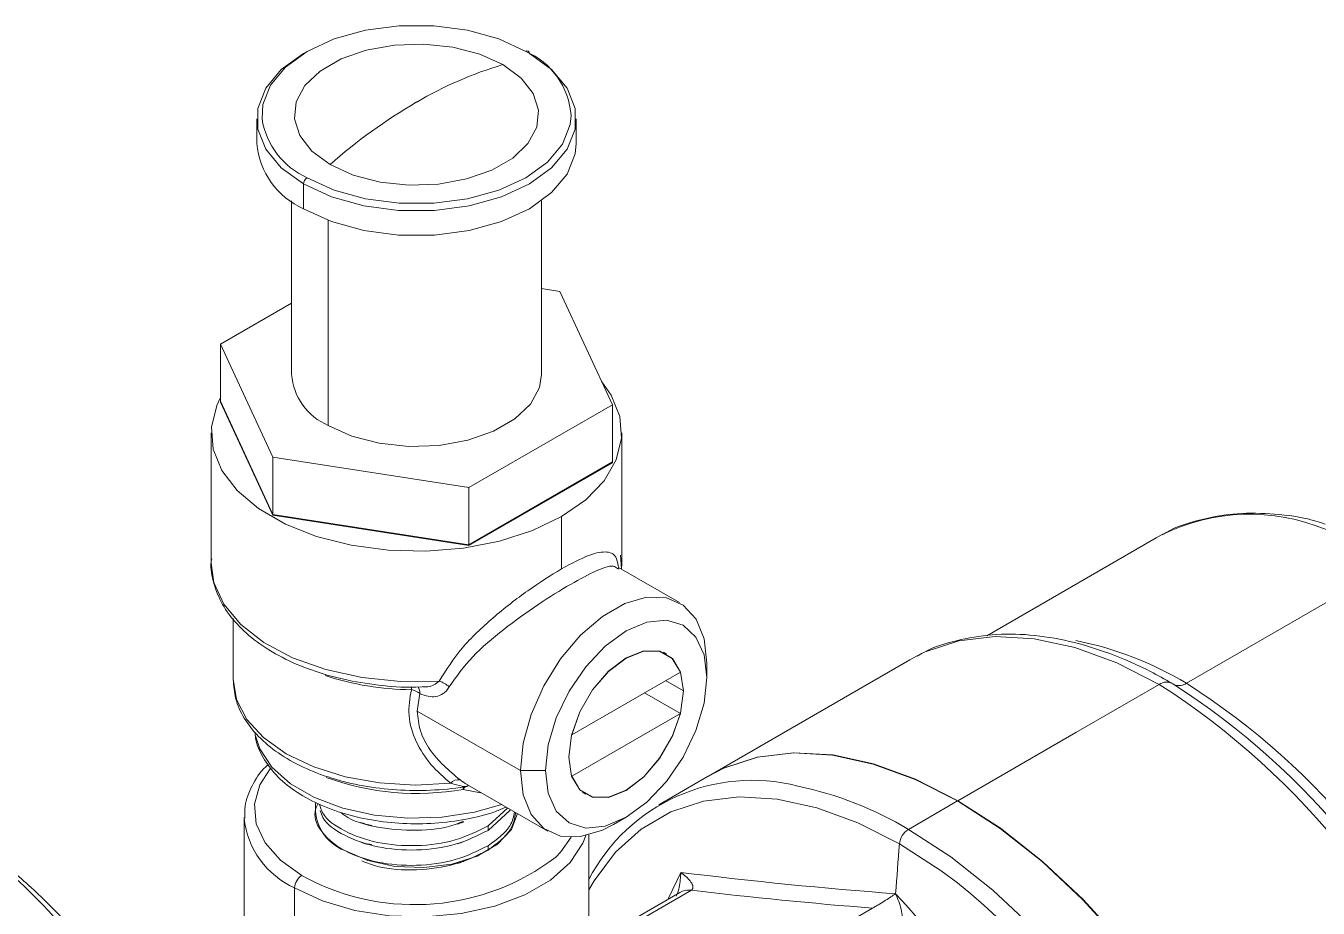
# Model space of a CAD drawing. Header units: centimetres. Extents: x -13594 to 4017, y -3206 to 1780.
# Drawn here: x -275 to -186.5, y -2866.8 to -2806.4 of the extents above; entities that cross this region are included whole.
import ezdxf

# ---------------------------------------------------------------- set-up
doc = ezdxf.new("R2010")
doc.units = ezdxf.units.CM

msp = doc.modelspace()

# ---------------------------------------------------------------- linework, layer by layer
at = {"color": 7, "linetype": 'Continuous', "lineweight": 0}
for p, q in [((-259.175, -2812.775), (-259.175, -2814.476)), ((-237.299, -2814.476), (-237.299, -2812.775)), ((-255.972, -2817.24), (-255.972, -2818.941)), ((-256.797, -2818.407), (-256.797, -2830.283)), ((-239.678, -2830.283), (-239.678, -2818.407)), ((-254.29, -2819.736), (-254.29, -2833.777)), ((-238.406, -2824.608), (-239.678, -2824.411)), ((-234.808, -2832.36), (-238.406, -2824.608)), ((-256.797, -2825.394), (-261.667, -2828.206)), ((-261.667, -2828.206), (-258.068, -2835.958)), ((-261.667, -2828.206), (-261.667, -2832.119)), ((-261.667, -2832.119), (-258.068, -2839.871)), ((-261.667, -2832.147), (-261.656, -2832.141)), ((-258.068, -2839.9), (-261.667, -2832.147)), ((-261.667, -2832.147), (-261.667, -2832.175)), ((-261.667, -2832.175), (-258.068, -2839.928)), ((-244.639, -2838.036), (-234.808, -2832.36)), ((-234.808, -2832.36), (-234.808, -2836.273)), ((-262.3, -2834.281), (-262.3, -2843.212)), ((-234.174, -2843.212), (-234.174, -2834.281)), ((-258.068, -2835.958), (-244.639, -2838.036)), ((-258.068, -2835.958), (-258.068, -2839.871)), ((-244.639, -2841.949), (-234.808, -2836.273)), ((-234.808, -2836.302), (-244.639, -2841.977)), ((-244.639, -2842.005), (-234.808, -2836.33)), ((-234.818, -2836.279), (-234.808, -2836.302)), ((-234.808, -2836.302), (-234.808, -2836.33)), ((-244.639, -2838.036), (-244.639, -2841.949)), ((-258.068, -2839.871), (-244.639, -2841.949)), ((-244.639, -2841.977), (-258.068, -2839.9)), ((-258.068, -2839.9), (-258.068, -2839.928)), ((-258.068, -2839.928), (-244.639, -2842.005)), ((-238.293, -2840.022), (-238.293, -2843.594)), ((-197.19, -2841.273), (-197.567, -2841.481)), ((-244.639, -2841.977), (-244.639, -2842.005)), ((-197.567, -2841.481), (-209.157, -2848.172)), ((-234.192, -2843.618), (-234.252, -2842.67)), ((-234.387, -2843.617), (-234.455, -2843.581)), ((-230.219, -2845.911), (-234.406, -2843.495)), ((-234.192, -2843.618), (-234.174, -2843.212)), ((-260.807, -2846.998), (-260.807, -2851.151)), ((-231.105, -2849.43), (-231.324, -2849.303)), ((-228.349, -2851.037), (-228.349, -2850.045)), ((-214.444, -2849.821), (-228.236, -2857.782)), ((-213.988, -2849.571), (-214.444, -2849.821)), ((-230.155, -2850.662), (-237.592, -2854.955)), ((-197.312, -2850.971), (-196.411, -2851.472)), ((-248.275, -2851.693), (-247.85, -2851.677)), ((-229.945, -2851.958), (-231.173, -2851.249)), ((-203.056, -2854.811), (-197.344, -2851.514)), ((-248.007, -2852.137), (-248.193, -2853.331)), ((-232.61, -2852.079), (-230.155, -2853.497)), ((-241.117, -2857.415), (-248.193, -2853.331)), ((-237.592, -2857.791), (-230.155, -2853.497)), ((-237.602, -2854.95), (-237.592, -2854.955)), ((-211.136, -2859.476), (-203.056, -2854.811)), ((-239.398, -2857.415), (-241.117, -2857.415)), ((-237.612, -2857.78), (-237.592, -2857.791)), ((-228.261, -2857.797), (-231.634, -2859.744)), ((-243.848, -2858.929), (-245.046, -2858.695)), ((-244.741, -2858.377), (-239.247, -2861.549)), ((-236.862, -2858.896), (-236.643, -2859.023)), ((-214.534, -2861.437), (-211.16, -2859.49)), ((-260.043, -2860.621), (-260.043, -2874.942)), ((-241.985, -2859.968), (-243.327, -2861.202)), ((-243.327, -2861.502), (-241.821, -2860.117)), ((-234.732, -2861.101), (-233.873, -2860.605)), ((-251.306, -2861.163), (-251.626, -2861.106)), ((-243.327, -2861.202), (-243.327, -2861.502)), ((-251.306, -2862.479), (-251.589, -2862.416)), ((-243.327, -2862.552), (-243.327, -2862.852)), ((-236.431, -2883.788), (-236.431, -2861.817)), ((-256.094, -2864.59), (-255.758, -2864.776)), ((-256.585, -2875.478), (-256.585, -2865.441)), ((-229.402, -2865.601), (-236.431, -2869.659)), ((-230.198, -2865.756), (-236.431, -2869.354)), ((-226.096, -2872.08), (-216.999, -2866.829))]:
    msp.add_line(p, q, dxfattribs=at)
at = {"color": 7, "linetype": 'Continuous', "lineweight": 0, "flags": 128}
for points in [[(-240.749, -2808.168), (-242.603, -2807.315), (-244.739, -2806.721), (-247.052, -2806.416), (-249.423, -2806.416), (-251.735, -2806.721), (-253.872, -2807.315), (-255.726, -2808.168), (-257.205, -2809.239), (-258.234, -2810.472), (-258.761, -2811.807), (-258.816, -2812.784)], [(-255.972, -2817.24), (-257.499, -2816.134), (-258.561, -2814.86), (-259.107, -2813.482), (-259.107, -2812.068), (-258.561, -2810.689), (-257.499, -2809.415), (-255.972, -2808.31), (-255.848, -2808.24)], [(-242.314, -2809.072), (-243.904, -2808.353), (-245.745, -2807.874), (-247.732, -2807.664), (-249.747, -2807.735), (-251.675, -2808.081), (-253.404, -2808.685), (-254.832, -2809.509), (-255.876, -2810.507), (-256.477, -2811.62), (-256.599, -2812.783), (-256.235, -2813.93), (-255.406, -2814.993), (-254.161, -2815.911)], [(-240.503, -2808.31), (-238.976, -2809.415), (-237.913, -2810.689), (-237.368, -2812.068), (-237.368, -2813.482), (-237.913, -2814.86), (-238.976, -2816.134), (-240.503, -2817.24), (-242.418, -2818.121), (-244.625, -2818.735), (-247.013, -2819.05), (-249.462, -2819.05), (-251.85, -2818.735), (-254.057, -2818.121), (-255.972, -2817.24)], [(-254.161, -2815.911), (-252.571, -2816.63), (-250.73, -2817.108), (-248.743, -2817.319), (-246.727, -2817.248), (-244.799, -2816.901), (-243.071, -2816.298), (-241.643, -2815.474), (-240.598, -2814.476), (-239.997, -2813.363), (-239.875, -2812.199), (-240.239, -2811.053), (-241.068, -2809.99), (-242.314, -2809.072)], [(-248.222, -2811.632), (-248.229, -2811.629), (-248.237, -2811.628), (-248.246, -2811.629), (-248.253, -2811.632), (-248.257, -2811.636), (-248.259, -2811.641), (-248.257, -2811.646), (-248.253, -2811.65)], [(-248.253, -2811.65), (-248.246, -2811.652), (-248.237, -2811.653), (-248.229, -2811.652), (-248.222, -2811.65), (-248.217, -2811.646), (-248.216, -2811.641), (-248.217, -2811.636), (-248.222, -2811.632)], [(-255.726, -2816.815), (-253.872, -2817.668), (-251.735, -2818.262), (-249.423, -2818.567), (-247.052, -2818.567), (-244.739, -2818.262), (-242.603, -2817.668), (-240.749, -2816.815), (-239.27, -2815.744), (-238.241, -2814.511), (-237.713, -2813.176), (-237.647, -2812.565)], [(-255.972, -2818.941), (-254.057, -2819.823), (-251.85, -2820.436), (-249.462, -2820.751), (-247.013, -2820.751), (-244.625, -2820.436), (-242.418, -2819.823), (-240.503, -2818.941), (-238.976, -2817.836), (-237.913, -2816.562), (-237.368, -2815.183), (-237.299, -2814.476)], [(-254.29, -2833.777), (-252.665, -2834.512), (-250.784, -2835.001), (-248.754, -2835.215), (-246.694, -2835.143), (-244.724, -2834.789), (-242.959, -2834.173), (-241.499, -2833.33), (-240.432, -2832.311), (-239.818, -2831.174), (-239.678, -2830.283)], [(-238.293, -2840.022), (-236.635, -2838.869), (-235.372, -2837.56), (-234.548, -2836.14), (-234.189, -2834.656), (-234.309, -2833.159), (-234.903, -2831.701), (-235.532, -2830.801)], [(-261.667, -2831.871), (-261.927, -2832.422), (-262.285, -2833.906), (-262.166, -2835.403), (-261.571, -2836.861), (-260.523, -2838.231), (-259.057, -2839.467), (-257.221, -2840.527), (-255.08, -2841.373), (-252.706, -2841.979), (-250.18, -2842.322), (-247.588, -2842.391), (-245.018, -2842.184), (-242.557, -2841.708), (-240.29, -2840.979), (-238.293, -2840.022)], [(-262.3, -2843.212), (-262.112, -2844.535), (-261.431, -2846.023), (-260.275, -2847.41), (-258.687, -2848.645), (-256.724, -2849.686), (-254.455, -2850.494), (-251.964, -2851.041), (-249.338, -2851.306), (-246.673, -2851.28)], [(-241.117, -2857.415), (-240.931, -2855.544), (-240.386, -2853.567), (-239.511, -2851.6), (-238.359, -2849.757), (-236.997, -2848.144), (-235.502, -2846.856), (-233.963, -2845.968), (-232.469, -2845.53), (-231.106, -2845.57), (-229.955, -2846.083), (-229.08, -2847.041), (-228.535, -2848.388), (-228.349, -2850.045)], [(-228.349, -2851.037), (-228.537, -2849.494), (-229.089, -2848.274), (-229.967, -2847.46), (-231.111, -2847.107), (-232.444, -2847.239), (-233.874, -2847.847), (-235.303, -2848.89), (-236.636, -2850.296), (-237.78, -2851.97), (-238.658, -2853.798), (-239.21, -2855.656), (-239.398, -2857.415)], [(-197.344, -2851.514), (-200.259, -2850.035), (-203.132, -2848.984), (-205.92, -2848.378), (-208.584, -2848.225), (-211.083, -2848.526), (-213.382, -2849.279), (-213.988, -2849.571)], [(-237.802, -2856.494), (-237.61, -2854.981), (-237.052, -2853.394), (-236.183, -2851.889), (-235.088, -2850.613), (-233.874, -2849.69), (-232.66, -2849.211), (-231.564, -2849.223), (-230.695, -2849.725), (-230.137, -2850.667), (-229.945, -2851.958)], [(-237.592, -2854.955), (-237.034, -2853.38), (-236.168, -2851.886), (-235.079, -2850.62), (-233.874, -2849.704), (-232.668, -2849.227), (-231.579, -2849.237), (-230.713, -2849.731), (-230.155, -2850.662)], [(-239.398, -2857.415), (-239.21, -2858.958), (-238.658, -2860.178), (-237.78, -2860.992), (-236.636, -2861.346), (-235.303, -2861.214), (-233.874, -2860.606), (-232.444, -2859.563), (-231.111, -2858.156), (-229.967, -2856.482), (-229.089, -2854.654), (-228.537, -2852.797), (-228.349, -2851.037)], [(-260.807, -2851.151), (-260.573, -2852.544), (-259.869, -2853.903), (-258.72, -2855.156), (-257.17, -2856.256), (-255.28, -2857.162), (-253.121, -2857.838), (-250.775, -2858.258), (-248.333, -2858.408), (-245.886, -2858.28)], [(-248.588, -2851.87), (-248.589, -2851.752), (-248.589, -2851.677)], [(-229.945, -2851.958), (-230.137, -2853.471), (-230.695, -2855.058), (-231.564, -2856.563), (-232.66, -2857.84), (-233.874, -2858.763), (-235.088, -2859.242), (-236.183, -2859.229), (-237.052, -2858.727), (-237.61, -2857.785), (-237.802, -2856.494)], [(-230.155, -2853.497), (-230.713, -2855.073), (-231.579, -2856.567), (-232.668, -2857.833), (-233.874, -2858.749), (-235.079, -2859.225), (-236.168, -2859.216), (-237.034, -2858.722), (-237.592, -2857.791)], [(-259.272, -2855.025), (-258.97, -2855.93), (-258.138, -2857.182), (-256.873, -2858.307), (-255.23, -2859.255), (-253.282, -2859.986), (-251.113, -2860.466), (-248.819, -2860.676), (-246.499, -2860.606), (-244.255, -2860.259), (-242.4, -2859.728)], [(-211.16, -2859.49), (-214.076, -2858.011), (-216.948, -2856.96), (-219.737, -2856.354), (-222.4, -2856.201), (-224.899, -2856.502), (-227.198, -2857.255), (-228.261, -2857.797)], [(-211.136, -2859.476), (-214.051, -2857.996), (-216.924, -2856.946), (-219.712, -2856.34), (-222.375, -2856.186), (-224.875, -2856.488), (-227.174, -2857.241), (-228.236, -2857.782)], [(-258.273, -2857.3), (-258.97, -2858.394), (-259.334, -2859.718), (-259.212, -2861.058), (-258.611, -2862.353), (-257.556, -2863.548), (-256.094, -2864.59)], [(-234.732, -2861.101), (-235.502, -2861.492), (-236.997, -2861.93), (-238.359, -2861.891), (-239.511, -2861.377), (-240.386, -2860.419), (-240.931, -2859.073), (-241.117, -2857.415)], [(-245.046, -2858.695), (-245.042, -2858.578), (-245.036, -2858.514)], [(-244.909, -2858.519), (-244.973, -2858.592), (-245.046, -2858.695)], [(-215.145, -2862.429), (-217.993, -2860.983), (-220.8, -2859.957), (-223.525, -2859.364), (-226.127, -2859.214), (-228.569, -2859.509), (-230.816, -2860.245), (-232.833, -2861.41), (-234.593, -2862.988), (-236.07, -2864.956), (-236.431, -2865.577)], [(-194.06, -2917.039), (-193.058, -2916.388), (-191.256, -2914.773), (-189.746, -2912.759), (-188.547, -2910.376), (-187.678, -2907.658), (-187.152, -2904.644), (-186.975, -2901.38), (-187.152, -2897.912), (-187.678, -2894.29), (-188.547, -2890.569), (-189.746, -2886.802), (-191.256, -2883.043), (-193.058, -2879.349), (-195.123, -2875.772), (-197.422, -2872.365), (-199.921, -2869.177), (-202.584, -2866.256), (-205.373, -2863.643), (-208.245, -2861.376), (-211.16, -2859.49)], [(-194.036, -2917.025), (-193.033, -2916.374), (-191.232, -2914.759), (-189.721, -2912.745), (-188.522, -2910.362), (-187.654, -2907.643), (-187.127, -2904.63), (-186.951, -2901.366), (-187.127, -2897.897), (-187.654, -2894.276), (-188.522, -2890.555), (-189.721, -2886.788), (-191.232, -2883.029), (-193.033, -2879.335), (-195.098, -2875.758), (-197.397, -2872.351), (-199.897, -2869.163), (-202.56, -2866.242), (-205.348, -2863.629), (-208.221, -2861.362), (-211.136, -2859.476)], [(-253.148, -2862.889), (-251.566, -2863.573), (-249.714, -2863.972), (-247.742, -2864.053), (-245.81, -2863.811), (-244.075, -2863.264), (-242.678, -2862.457), (-241.73, -2861.455), (-241.312, -2860.356)], [(-214.534, -2861.437), (-211.619, -2863.324), (-208.746, -2865.59), (-205.958, -2868.203), (-203.294, -2871.125), (-200.795, -2874.312), (-198.496, -2877.719), (-196.431, -2881.296), (-194.63, -2884.991), (-193.119, -2888.749), (-191.92, -2892.516), (-191.051, -2896.238), (-190.525, -2899.859), (-190.349, -2903.327), (-190.525, -2906.592), (-191.051, -2909.605), (-191.669, -2911.667)], [(-236.629, -2861.864), (-236.833, -2862.385), (-237.718, -2863.715), (-239.062, -2864.91), (-240.807, -2865.918), (-242.877, -2866.694), (-245.182, -2867.205), (-247.619, -2867.427), (-250.084, -2867.353), (-252.468, -2866.984), (-254.667, -2866.337), (-256.585, -2865.441)], [(-238.698, -2863.344), (-238.337, -2862.966), (-237.634, -2861.972)], [(-211.178, -2865.105), (-212.296, -2864.272), (-215.145, -2862.429)], [(-230.997, -2866.217), (-230.943, -2866.102), (-230.123, -2864.385)]]:
    msp.add_lwpolyline(points, dxfattribs=at)
at = {"color": 7, "linetype": 'Continuous', "lineweight": 0}
msp.add_lwpolyline([(-195.478, -2851.429), (-181.075, -2843.114)], dxfattribs=at)
for centre, radius, start, end in [((-240.653, -2808.286), 0.152, 350.78596, 129.20329), ((-242.814, -2812.917), 5.178, 3.89888, 66.49695), ((-234.878, -2834.328), 26.328, 106.40404, 120.45175), ((-229.038, -2844.517), 38.072, 120.31159, 131.29112), ((-253.565, -2811.958), 5.316, 188.93418, 246.00898), ((-253.82, -2814.015), 5.375, 184.91931, 246.40083), ((-255.439, -2817.264), 0.534, 122.60548, 177.39452), ((-252.659, -2829.96), 4.15, 184.45827, 246.86187), ((-191.153, -2853.403), 13.549, 67.27782, 116.46131), ((-207.605, -2871.66), 23.587, 59.06073, 78.92139), ((-248.42, -2832.188), 19.682, 251.99643, 269.51), ((-248.865, -2853.239), 1.398, 52.10478, 78.56684), ((-248.653, -2852.062), 0.65, 353.44058, 36.35215), ((-247.173, -2852.883), 1.679, 45.60389, 72.6656), ((-196.846, -2852.181), 0.832, 58.45589, 126.7479), ((-225.575, -2895.684), 52.421, 19.30339, 57.41536), ((-224.137, -2894.808), 51.447, 20.67348, 57.39007), ((-196.003, -2850.653), 0.937, 252.87962, 304.07819), ((-222.702, -2893.982), 50.516, 20.67348, 57.39007), ((-248.218, -2840.846), 18.128, 249.99727, 280.07546), ((-245.384, -2858.661), 0.63, 78.18622, 142.81106), ((-225.242, -2870.687), 12.612, 75.6255, 152.52367), ((-227.185, -2882.578), 24.637, 59.10238, 78.11333), ((-252.011, -2859.952), 3.15, 174.35251, 248.83839), ((-299.703, -2891.412), 35.838, 31.94445, 61.13015), ((-254.183, -2860.061), 5.891, 185.93233, 245.93573), ((-213.802, -2862.572), 1.35, 122.82023, 173.89931), ((147.375, -2892.171), 363.737, 175.3098, 175.84889), ((-248.358, -2850.602), 15.99, 242.43018, 307.16765), ((-255.519, -2865.489), 1.067, 122.60548, 177.39452), ((-192.757, -2561.902), 304.781, 262.95794, 265.73784), ((-244.96, -2906.979), 53.801, 11.03614, 51.10548), ((-229.562, -2866.905), 1.314, 83.00667, 118.97701), ((-193.109, -2562.164), 305.6, 263.17944, 265.51634), ((69.546, -2610.632), 382.532, 221.84795, 225.05298)]:
    msp.add_arc(centre, radius, start, end, dxfattribs=at)
for points, knots in [([(-185.968, -2840.528), (-186.754, -2840.278), (-187.864, -2839.997), (-189.775, -2839.784), (-192.327, -2839.762), (-194.698, -2840.233), (-196.312, -2840.75), (-197.053, -2841.219), (-197.139, -2841.273)], [0, 0, 0, 0, 0.041613, 0.277695, 0.51178, 0.742747, 0.970198, 1, 1, 1, 1]), ([(-262.27, -2842.92), (-262.281, -2842.976), (-262.383, -2843.531), (-262.161, -2844.604), (-261.59, -2846.053), (-260.581, -2847.404), (-259.21, -2848.627), (-257.489, -2849.69), (-255.478, -2850.555), (-253.243, -2851.202), (-250.858, -2851.58), (-249.172, -2851.728), (-248.314, -2851.694), (-248.275, -2851.693)], [0, 0, 0, 0, 0.011808, 0.1175, 0.222637, 0.329248, 0.438357, 0.549253, 0.660815, 0.772286, 0.883565, 0.99471, 1, 1, 1, 1]), ([(-238.293, -2843.594), (-237.624, -2843.237), (-236.283, -2842.523), (-235.108, -2842.366), (-234.531, -2842.658), (-234.422, -2843.332), (-234.383, -2843.57)], [0, 0, 0, 0, 0.281401, 0.563718, 0.845961, 1, 1, 1, 1]), ([(-246.673, -2851.28), (-246.191, -2850.515), (-245.227, -2848.983), (-243.034, -2846.932), (-240.586, -2845.009), (-239.057, -2844.065), (-238.293, -2843.594)], [0, 0, 0, 0, 0.249988, 0.500272, 0.750508, 1, 1, 1, 1]), ([(-234.455, -2843.581), (-234.545, -2843.51), (-234.804, -2843.304), (-235.814, -2843.66), (-237.603, -2844.576), (-239.916, -2846.017), (-242.291, -2847.725), (-244.502, -2849.573), (-245.5, -2850.98), (-245.998, -2851.683)], [0, 0, 0, 0, 0.08202, 0.235452, 0.388408, 0.54103, 0.694092, 0.847164, 1, 1, 1, 1]), ([(-196.476, -2851.428), (-196.967, -2851.155), (-198.388, -2850.365), (-200.745, -2849.338), (-203.513, -2848.492), (-206.214, -2848.06), (-208.812, -2848.036), (-211.24, -2848.463), (-212.955, -2848.991), (-213.777, -2849.489), (-213.924, -2849.578)], [0, 0, 0, 0, 0.079163, 0.229197, 0.379312, 0.528928, 0.677385, 0.824003, 0.968492, 1, 1, 1, 1]), ([(-260.787, -2851.179), (-260.759, -2851.609), (-260.699, -2852.518), (-260.087, -2853.842), (-259.105, -2855.108), (-257.743, -2856.241), (-256.047, -2857.207), (-254.075, -2857.968), (-251.901, -2858.495), (-249.604, -2858.775), (-247.266, -2858.791), (-245.66, -2858.642), (-244.86, -2858.498), (-244.803, -2858.488)], [0, 0, 0, 0, 0.086282, 0.182171, 0.279636, 0.379721, 0.481572, 0.583953, 0.686191, 0.788241, 0.890196, 0.992197, 1, 1, 1, 1]), ([(-245.886, -2858.28), (-246.362, -2857.869), (-247.315, -2857.046), (-248.334, -2855.437), (-248.891, -2853.65), (-248.688, -2852.458), (-248.588, -2851.87)], [0, 0, 0, 0, 0.2496492, 0.4998888, 0.7528578, 1, 1, 1, 1]), ([(-245.998, -2851.683), (-246.057, -2851.773), (-246.176, -2851.956), (-246.475, -2852.209), (-246.898, -2852.367), (-247.445, -2852.357), (-247.816, -2852.212), (-248.007, -2852.137)], [0, 0, 0, 0, 0.122095, 0.249911, 0.500099, 0.741989, 1, 1, 1, 1]), ([(-247.85, -2851.66), (-247.762, -2851.67), (-247.487, -2851.704), (-247.071, -2851.587), (-246.797, -2851.376), (-246.673, -2851.28)], [0, 0, 0, 0, 0.204569, 0.640001, 1, 1, 1, 1]), ([(-248.193, -2853.331), (-248.144, -2853.79), (-248.046, -2854.707), (-247.139, -2856.445), (-246.009, -2857.404), (-245.255, -2858.044)], [0, 0, 0, 0, 0.250623, 0.500627, 1, 1, 1, 1]), ([(-259.283, -2854.78), (-259.283, -2854.872), (-259.284, -2855.417), (-258.861, -2856.385), (-258.035, -2857.604), (-256.803, -2858.693), (-255.24, -2859.619), (-253.392, -2860.343), (-251.341, -2860.833), (-249.173, -2861.071), (-246.967, -2861.054), (-244.823, -2860.766), (-243.166, -2860.377), (-242.335, -2860.01), (-242.096, -2859.904)], [0, 0, 0, 0, 0.018184, 0.107598, 0.197822, 0.290821, 0.386079, 0.482157, 0.578114, 0.67387, 0.769541, 0.865292, 0.961257, 1, 1, 1, 1]), ([(-258.385, -2856.989), (-258.447, -2857.043), (-258.953, -2857.473), (-259.524, -2858.431), (-260.025, -2859.633), (-259.999, -2860.393), (-259.99, -2860.671)], [0, 0, 0, 0, 0.05243, 0.42391, 0.788844, 1, 1, 1, 1]), ([(-245.255, -2858.044), (-245.09, -2858.159), (-244.897, -2858.294), (-244.759, -2858.364), (-244.739, -2858.374)], [0, 0, 0, 0, 0.85585, 1, 1, 1, 1]), ([(-244.807, -2858.49), (-244.81, -2858.49), (-244.871, -2858.507), (-245.223, -2858.474), (-245.621, -2858.357), (-245.886, -2858.28)], [0, 0, 0, 0, 0.017553, 0.345383, 1, 1, 1, 1]), ([(-244.794, -2858.489), (-244.762, -2858.474), (-244.72, -2858.456), (-244.73, -2858.432), (-244.733, -2858.426)], [0, 0, 0, 0, 0.7574958, 1, 1, 1, 1]), ([(-243.327, -2862.552), (-244.043, -2862.909), (-245.476, -2863.622), (-248.247, -2863.994), (-250.959, -2863.772), (-253.288, -2862.962), (-254.778, -2861.718), (-255.367, -2860.518), (-255.063, -2859.852), (-254.979, -2859.668)], [0, 0, 0, 0, 0.156661, 0.313323, 0.469984, 0.626646, 0.783307, 0.939968, 1, 1, 1, 1]), ([(-243.327, -2861.202), (-244.043, -2861.558), (-245.477, -2862.272), (-248.244, -2862.644), (-250.972, -2862.423), (-253.238, -2861.608), (-254.633, -2860.616), (-254.822, -2859.916), (-254.878, -2859.708)], [0, 0, 0, 0, 0.184351, 0.368701, 0.553052, 0.737403, 0.921753, 1, 1, 1, 1]), ([(-268.69, -2872.67), (-268.981, -2872.187), (-269.822, -2870.792), (-271.523, -2868.557), (-273.905, -2866.018), (-276.669, -2863.614), (-279.41, -2861.61), (-281.297, -2860.455), (-282.046, -2859.997)], [0, 0, 0, 0, 0.102029, 0.294356, 0.487009, 0.679997, 0.873189, 1, 1, 1, 1]), ([(-254.83, -2860.138), (-254.784, -2860.302), (-254.599, -2860.957), (-253.232, -2861.907), (-250.974, -2862.724), (-248.243, -2862.944), (-245.477, -2862.572), (-244.043, -2861.859), (-243.327, -2861.502)], [0, 0, 0, 0, 0.06274, 0.250192, 0.437644, 0.625096, 0.812548, 1, 1, 1, 1]), ([(-253.397, -2860.288), (-253.317, -2860.357), (-252.753, -2860.839), (-250.907, -2861.357), (-248.28, -2861.578), (-246.132, -2861.371), (-245.221, -2860.959), (-245.047, -2860.88)], [0, 0, 0, 0, 0.048699, 0.342627, 0.636556, 0.930484, 1, 1, 1, 1]), ([(-241.518, -2860.238), (-241.585, -2860.556), (-241.769, -2861.427), (-242.721, -2862.115), (-243.327, -2862.552)], [0, 0, 0, 0, 0.364671, 1, 1, 1, 1]), ([(-243.327, -2862.852), (-242.731, -2862.413), (-241.7, -2861.653), (-241.514, -2860.691), (-241.435, -2860.286)], [0, 0, 0, 0, 0.577976, 1, 1, 1, 1]), ([(-252.041, -2860.966), (-251.971, -2860.989), (-251.832, -2861.037), (-251.69, -2861.085), (-251.619, -2861.11)], [0, 0, 0, 0, 0.500027, 1, 1, 1, 1]), ([(-245.416, -2861.07), (-245.346, -2861.046), (-245.207, -2860.999), (-245.065, -2860.95), (-244.994, -2860.926)], [0, 0, 0, 0, 0.49998, 1, 1, 1, 1]), ([(-252.041, -2862.316), (-251.971, -2862.34), (-251.832, -2862.387), (-251.69, -2862.436), (-251.619, -2862.46)], [0, 0, 0, 0, 0.500027, 1, 1, 1, 1]), ([(-245.416, -2862.42), (-245.346, -2862.396), (-245.207, -2862.349), (-245.065, -2862.3), (-244.994, -2862.276)], [0, 0, 0, 0, 0.49998, 1, 1, 1, 1]), ([(-251.973, -2863.599), (-251.624, -2863.737), (-250.547, -2864.162), (-248.227, -2864.277), (-245.481, -2863.926), (-244.045, -2863.21), (-243.327, -2862.852)], [0, 0, 0, 0, 0.1375708, 0.4250472, 0.7125236, 1, 1, 1, 1]), ([(-245.416, -2863.77), (-245.346, -2863.746), (-245.206, -2863.699), (-245.065, -2863.651), (-244.994, -2863.626)], [0, 0, 0, 0, 0.49998, 1, 1, 1, 1]), ([(-230.454, -2866.003), (-230.439, -2865.976), (-230.33, -2865.785), (-230.185, -2865.214), (-230.147, -2864.717), (-230.123, -2864.385)], [0, 0, 0, 0, 0.0514414, 0.3673841, 1, 1, 1, 1]), ([(-230.123, -2864.385), (-229.89, -2864.572), (-229.541, -2864.854), (-229.306, -2865.239), (-229.286, -2865.441), (-229.333, -2865.546), (-229.38, -2865.584), (-229.402, -2865.601)], [0, 0, 0, 0, 0.499556, 0.749062, 0.890459, 0.94817, 1, 1, 1, 1]), ([(-216.999, -2866.829), (-216.967, -2866.812), (-216.899, -2866.777), (-216.732, -2866.683), (-216.443, -2866.512), (-215.94, -2866.2), (-215.621, -2865.984), (-215.408, -2865.841)], [0, 0, 0, 0, 0.051821, 0.109527, 0.250928, 0.500426, 1, 1, 1, 1]), ([(-215.408, -2865.841), (-215.263, -2866.191), (-215.044, -2866.717), (-214.947, -2867.376), (-214.982, -2867.693), (-215.049, -2867.845), (-215.097, -2867.892), (-215.119, -2867.914)], [0, 0, 0, 0, 0.499556, 0.749062, 0.890459, 0.94817, 1, 1, 1, 1])]:
    msp.add_open_spline(points, degree=3, knots=knots, dxfattribs=at)

doc.saveas('drawing.dxf')
